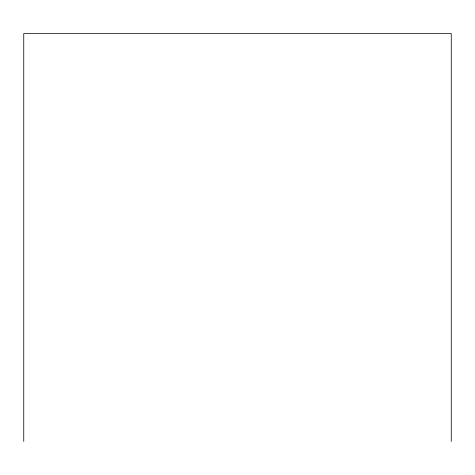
<?xml version="1.0" encoding="UTF-8"?>
<svg xmlns="http://www.w3.org/2000/svg" width="475" height="475" viewBox="0 0 475 475"><rect width="100%" height="100%" fill="white"/><g stroke="black" fill="none" stroke-linecap="round" stroke-linejoin="round"><path stroke-width="0.71" d="M451.25 441.429L451.25 33.571L23.75 33.571L23.75 441.429"/></g></svg>
